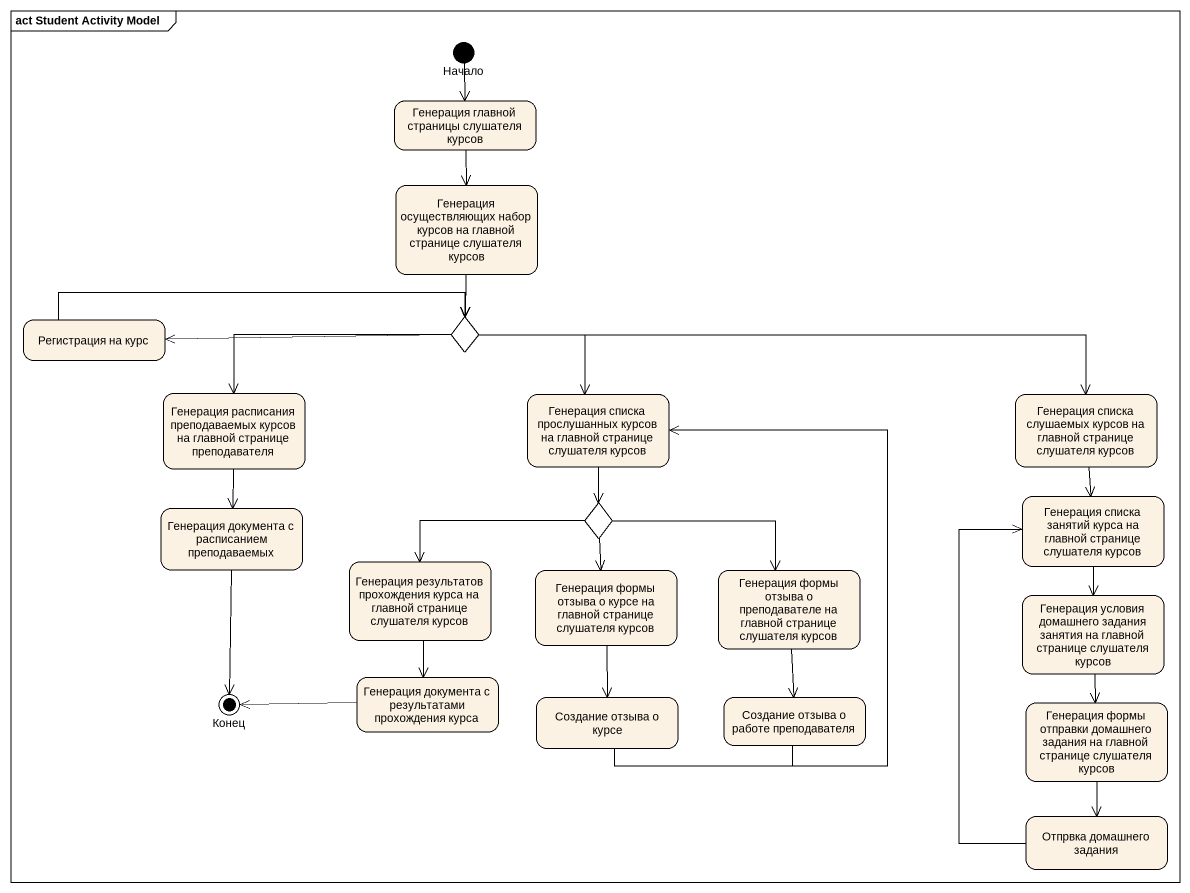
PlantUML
@startuml
mainframe act Student Activity Model
hide empty description
state Начало <<start>>
state "Генерация главной страницы слушателя курсов" as Генерация_главной_страницы
state "Генерация осуществляющих набор курсов на главной странице слушателя курсов" as Генерация_осуществляющих
state "Регистрация на курс" as Регистрация_на_курс
state choice1 <<choice>>
state "Генерация расписания преподаваемых курсов на главной странице преподавателя" as Генерация_расписания
state "Генерация списка прослушанных курсов на главной странице слушателя курсов" as Генерация_списка
state "Генерация списка слушаемых курсов на главной странице слушателя курсов" as Генерация_списка_слушаемых
state "Генерация документа с расписанием преподаваемых" as Генерация_документа_с
state choice2 <<choice>>
state "Генерация списка занятий курса на главной странице слушателя курсов" as Генерация_списка_занятий
state "Генерация результатов прохождения курса на главной странице слушателя курсов" as Генерация_результатов
state "Генерация формы отзыва о курсе на главной странице слушателя курсов" as Генерация_формы_отзыва_о
state "Генерация формы отзыва о преподавателе на главной странице слушателя курсов" as Генерация_формы_отзыва_о_2
state "Генерация условия домашнего задания занятия на главной странице слушателя курсов" as Генерация_условия_домашнего
state "Генерация документа с результатами прохождения курса" as Генерация_документа_с_2
state Конец <<end>>
state "Создание отзыва о курсе" as Создание_отзыва_о_курсе
state "Создание отзыва о работе преподавателя" as Создание_отзыва_о_работе
state "Генерация формы отправки домашнего задания на главной странице слушателя курсов" as Генерация_формы_отправки
state "Отпрвка домашнего задания" as Отпрвка_домашнего_задания
Начало --> Генерация_главной_страницы
Генерация_главной_страницы --> Генерация_осуществляющих
Генерация_осуществляющих --> choice1
Регистрация_на_курс -right-> choice1
choice1 -left-> Регистрация_на_курс
choice1 -left-> Генерация_расписания
choice1 --> Генерация_списка
choice1 -right-> Генерация_списка_слушаемых
Генерация_расписания --> Генерация_документа_с
Генерация_списка --> choice2
Генерация_списка_слушаемых --> Генерация_списка_занятий
Генерация_документа_с --> Конец
choice2 -left-> Генерация_результатов
choice2 --> Генерация_формы_отзыва_о
choice2 -right-> Генерация_формы_отзыва_о_2
Генерация_списка_занятий --> Генерация_условия_домашнего
Генерация_результатов --> Генерация_документа_с_2
Генерация_формы_отзыва_о --> Создание_отзыва_о_курсе
Генерация_формы_отзыва_о_2 --> Создание_отзыва_о_работе
Генерация_условия_домашнего --> Генерация_формы_отправки
Генерация_документа_с_2 -left-> Конец
Создание_отзыва_о_курсе -up-> Генерация_списка
Создание_отзыва_о_работе -up-> Генерация_списка
Генерация_формы_отправки --> Отпрвка_домашнего_задания
Отпрвка_домашнего_задания -up-> Генерация_списка_занятий
@enduml
